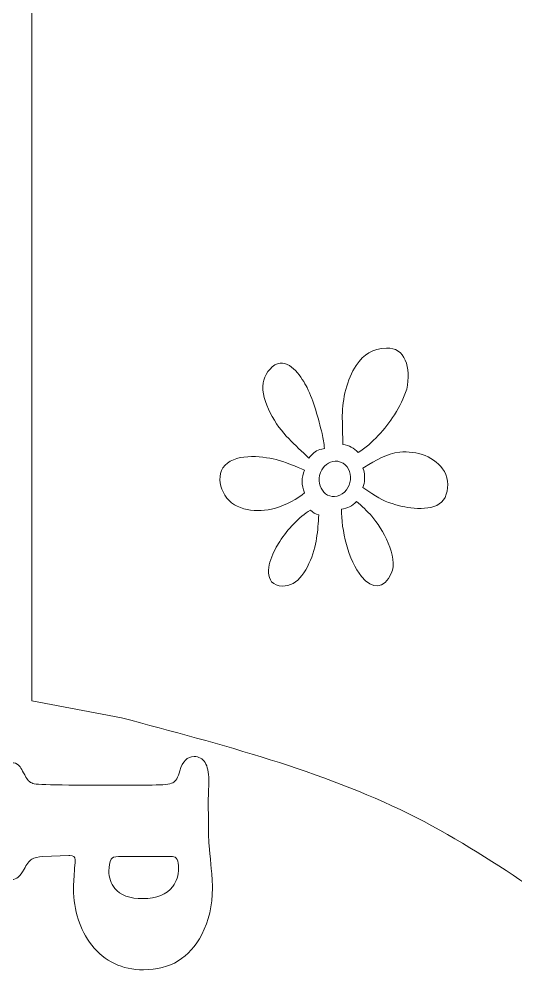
# Model space of a CAD drawing. Header units: centimetres. Extents: x -59 to 59, y -29 to 29.
# Drawn here: x 23.92 to 29.46, y 7.28 to 17.89 of the extents above; entities that cross this region are included whole.
import ezdxf

# ---------------------------------------------------------------- set-up
doc = ezdxf.new("R2010")
doc.units = ezdxf.units.CM
doc.header["$MEASUREMENT"] = 0
doc.layers.add('Camada 1', color=7, linetype='Continuous')

msp = doc.modelspace()

# ---------------------------------------------------------------- linework, layer by layer
at = {"layer": 'Camada 1', "color": 250, "lineweight": 9}
for points, knots in [([(44.87208, 9.04651), (45.82819, 9.51826), (46.94647, 9.81469), (48.06476, 10.11115), (48.06476, 10.11115), (48.06476, 10.11115), (49.06475, 10.30105), (49.06475, 10.30105), (49.06475, 10.30105), (49.06475, 10.30105), (49.06475, 29.10275), (49.06475, 29.10275), (49.06475, 29.10275), (49.06475, 29.10275), (24.06474, 29.10275), (24.06474, 29.10275), (24.06474, 29.10275), (24.06474, 29.10275), (24.06474, 10.30105), (24.06474, 10.30105), (24.06474, 10.30105), (24.06474, 10.30105), (25.06473, 10.11115), (25.06473, 10.11115), (25.06473, 10.11115), (26.18302, 9.81469), (27.3013, 9.51826), (28.25741, 9.04651), (28.25741, 9.04651), (29.21352, 8.57475), (30.00745, 7.92769), (30.71826, 7.49258), (30.71826, 7.49258), (31.42908, 7.05747), (32.0568, 6.83431), (32.71904, 6.79156), (32.71904, 6.79156), (33.38125, 6.74882), (34.07798, 6.88647), (34.72469, 7.13647), (34.72469, 7.13647), (35.37139, 7.38647), (35.96807, 7.74882), (36.56474, 8.11115), (36.56474, 8.11115), (37.16141, 7.74882), (37.7581, 7.38647), (38.4048, 7.13647), (38.4048, 7.13647), (39.05151, 6.88647), (39.74824, 6.74882), (40.41045, 6.79156), (40.41045, 6.79156), (41.0727, 6.83431), (41.70041, 7.05747), (42.41123, 7.49258), (42.41123, 7.49258), (43.12204, 7.92769), (43.91598, 8.57475), (44.87208, 9.04651)], [0, 0, 0, 0, 0.0625, 0.0625, 0.0625, 0.0625, 0.125, 0.125, 0.125, 0.125, 0.1875, 0.1875, 0.1875, 0.1875, 0.25, 0.25, 0.25, 0.25, 0.3125, 0.3125, 0.3125, 0.3125, 0.375, 0.375, 0.375, 0.375, 0.4375, 0.4375, 0.4375, 0.4375, 0.5, 0.5, 0.5, 0.5, 0.5625, 0.5625, 0.5625, 0.5625, 0.625, 0.625, 0.625, 0.625, 0.6875, 0.6875, 0.6875, 0.6875, 0.75, 0.75, 0.75, 0.75, 0.8125, 0.8125, 0.8125, 0.8125, 0.875, 0.875, 0.875, 0.875, 1, 1, 1, 1]), ([(24.47941, 9.36335), (24.47941, 9.36335), (25.40721, 9.36335), (25.40721, 9.36335), (25.40721, 9.36335), (25.52701, 9.36335), (25.60347, 9.37117), (25.63539, 9.38804), (25.63539, 9.38804), (25.6679, 9.40429), (25.69439, 9.44884), (25.71426, 9.5217), (25.71426, 9.5217), (25.74436, 9.62765), (25.79735, 9.68064), (25.8726, 9.68064), (25.8726, 9.68064), (25.92559, 9.68064), (25.96652, 9.65836), (25.99482, 9.61381), (25.99482, 9.61381), (26.02251, 9.56866), (26.03696, 9.50423), (26.03696, 9.41934), (26.03696, 9.41934), (26.03696, 9.39104), (26.03516, 9.32121), (26.03154, 9.20982), (26.03154, 9.20982), (26.03154, 9.20982), (26.03154, 9.10385), (26.03154, 9.10385), (26.03154, 9.10385), (26.03275, 8.90878), (26.03396, 8.79439), (26.03577, 8.76067), (26.03577, 8.76067), (26.03757, 8.72696), (26.0478, 8.60775), (26.06707, 8.40185), (26.06707, 8.40185), (26.0737, 8.33381), (26.07731, 8.27119), (26.07731, 8.2146), (26.07731, 8.2146), (26.07731, 8.02193), (26.03817, 7.85034), (25.9593, 7.69983), (25.9593, 7.69983), (25.82264, 7.43733), (25.60649, 7.30667), (25.31027, 7.30667), (25.31027, 7.30667), (25.07004, 7.30667), (24.87799, 7.39819), (24.73349, 7.58183), (24.73349, 7.58183), (24.59803, 7.75461), (24.53058, 7.96353), (24.53058, 8.20978), (24.53058, 8.20978), (24.53058, 8.2718), (24.53481, 8.34826), (24.54263, 8.43857), (24.54263, 8.43857), (24.54624, 8.48674), (24.54805, 8.51683), (24.54805, 8.52888), (24.54805, 8.52888), (24.54805, 8.5626), (24.52878, 8.58005), (24.48965, 8.58005), (24.48965, 8.58005), (24.48965, 8.58005), (24.47941, 8.58005), (24.47941, 8.58005), (24.47941, 8.58005), (24.47941, 8.58005), (24.18982, 8.56741), (24.18982, 8.56741), (24.18982, 8.56741), (24.13383, 8.565), (24.09167, 8.55476), (24.06398, 8.5367), (24.06398, 8.5367), (24.03629, 8.51864), (24.00799, 8.48132), (23.97849, 8.42472), (23.97849, 8.42472), (23.93755, 8.34826), (23.89239, 8.31033), (23.84422, 8.31033), (23.84422, 8.31033), (23.77017, 8.31033), (23.71298, 8.36632), (23.67325, 8.47951), (23.67325, 8.47951), (23.63351, 8.5921), (23.61303, 8.75225), (23.61303, 8.95935), (23.61303, 8.95935), (23.61303, 9.39405), (23.6877, 9.61201), (23.83761, 9.61201), (23.83761, 9.61201), (23.87253, 9.61201), (23.89962, 9.60236), (23.91828, 9.58371), (23.91828, 9.58371), (23.93695, 9.56443), (23.96405, 9.52049), (23.99956, 9.45125), (23.99956, 9.45125), (24.02184, 9.4091), (24.05315, 9.38442), (24.09288, 9.3772), (24.09288, 9.3772), (24.13322, 9.36998), (24.26207, 9.36515), (24.47941, 9.36335)], [0, 0, 0, 0, 0.03225806, 0.03225806, 0.03225806, 0.03225806, 0.06451613, 0.06451613, 0.06451613, 0.06451613, 0.09677419, 0.09677419, 0.09677419, 0.09677419, 0.12903226, 0.12903226, 0.12903226, 0.12903226, 0.16129032, 0.16129032, 0.16129032, 0.16129032, 0.19354839, 0.19354839, 0.19354839, 0.19354839, 0.22580645, 0.22580645, 0.22580645, 0.22580645, 0.25806452, 0.25806452, 0.25806452, 0.25806452, 0.29032258, 0.29032258, 0.29032258, 0.29032258, 0.32258065, 0.32258065, 0.32258065, 0.32258065, 0.35483871, 0.35483871, 0.35483871, 0.35483871, 0.38709677, 0.38709677, 0.38709677, 0.38709677, 0.41935484, 0.41935484, 0.41935484, 0.41935484, 0.4516129, 0.4516129, 0.4516129, 0.4516129, 0.48387097, 0.48387097, 0.48387097, 0.48387097, 0.51612903, 0.51612903, 0.51612903, 0.51612903, 0.5483871, 0.5483871, 0.5483871, 0.5483871, 0.58064516, 0.58064516, 0.58064516, 0.58064516, 0.61290323, 0.61290323, 0.61290323, 0.61290323, 0.64516129, 0.64516129, 0.64516129, 0.64516129, 0.67741935, 0.67741935, 0.67741935, 0.67741935, 0.70967742, 0.70967742, 0.70967742, 0.70967742, 0.74193548, 0.74193548, 0.74193548, 0.74193548, 0.77419355, 0.77419355, 0.77419355, 0.77419355, 0.80645161, 0.80645161, 0.80645161, 0.80645161, 0.83870968, 0.83870968, 0.83870968, 0.83870968, 0.87096774, 0.87096774, 0.87096774, 0.87096774, 0.90322581, 0.90322581, 0.90322581, 0.90322581, 0.93548387, 0.93548387, 0.93548387, 0.93548387, 1, 1, 1, 1]), ([(25.63118, 8.56741), (25.63118, 8.56741), (25.03152, 8.56741), (25.03152, 8.56741), (25.03152, 8.56741), (24.98575, 8.56741), (24.95806, 8.55778), (24.94843, 8.53731), (24.94843, 8.53731), (24.93217, 8.50359), (24.92374, 8.46084), (24.92374, 8.40907), (24.92374, 8.40907), (24.92374, 8.3314), (24.94541, 8.26577), (24.98936, 8.21279), (24.98936, 8.21279), (25.05138, 8.13633), (25.15614, 8.0984), (25.30304, 8.0984), (25.30304, 8.0984), (25.45597, 8.0984), (25.56675, 8.14295), (25.63479, 8.23266), (25.63479, 8.23266), (25.67814, 8.28865), (25.69981, 8.35729), (25.69981, 8.43676), (25.69981, 8.43676), (25.69981, 8.52406), (25.67693, 8.56741), (25.63118, 8.56741)], [0, 0, 0, 0, 0.11111111, 0.11111111, 0.11111111, 0.11111111, 0.22222222, 0.22222222, 0.22222222, 0.22222222, 0.33333333, 0.33333333, 0.33333333, 0.33333333, 0.44444444, 0.44444444, 0.44444444, 0.44444444, 0.55555556, 0.55555556, 0.55555556, 0.55555556, 0.66666667, 0.66666667, 0.66666667, 0.66666667, 0.77777778, 0.77777778, 0.77777778, 0.77777778, 1, 1, 1, 1])]:
    msp.add_open_spline(points, degree=3, knots=knots, dxfattribs=at)
at = {"layer": 'Camada 1', "color": 1, "lineweight": 9}
for points, knots in [([(28.24262, 13.77135), (28.28881, 14.00713), (28.22567, 14.23872), (28.01453, 14.22724), (28.01453, 14.22724), (27.85907, 14.21878), (27.76448, 14.16362), (27.67826, 14.03381), (27.67826, 14.03381), (27.57408, 13.87696), (27.52493, 13.66159), (27.52413, 13.47522), (27.52413, 13.47522), (27.52377, 13.39124), (27.52748, 13.28872), (27.52973, 13.20311), (27.52973, 13.20311), (27.52973, 13.20311), (27.53109, 13.15547), (27.53109, 13.15547), (27.53109, 13.15547), (27.60204, 13.14355), (27.65103, 13.1168), (27.69913, 13.06447), (27.69913, 13.06447), (27.86494, 13.16873), (27.99901, 13.32193), (28.10409, 13.48586), (28.10409, 13.48586), (28.16431, 13.5798), (28.20726, 13.66583), (28.24262, 13.77135)], [0, 0, 0, 0, 0.11111111, 0.11111111, 0.11111111, 0.11111111, 0.22222222, 0.22222222, 0.22222222, 0.22222222, 0.33333333, 0.33333333, 0.33333333, 0.33333333, 0.44444444, 0.44444444, 0.44444444, 0.44444444, 0.55555556, 0.55555556, 0.55555556, 0.55555556, 0.66666667, 0.66666667, 0.66666667, 0.66666667, 0.77777778, 0.77777778, 0.77777778, 0.77777778, 1, 1, 1, 1]), ([(27.15107, 13.00307), (27.07937, 13.07133), (26.9954, 13.14942), (26.92664, 13.21934), (26.92664, 13.21934), (26.78623, 13.3621), (26.61208, 13.63329), (26.64276, 13.84034), (26.64276, 13.84034), (26.65413, 13.91707), (26.71982, 14.02665), (26.80302, 14.05267), (26.80302, 14.05267), (26.95152, 14.0991), (27.07886, 13.89092), (27.13087, 13.78766), (27.13087, 13.78766), (27.20718, 13.63617), (27.25864, 13.44052), (27.29781, 13.27629), (27.29781, 13.27629), (27.31343, 13.21078), (27.31964, 13.1755), (27.3247, 13.10845), (27.3247, 13.10845), (27.24414, 13.09325), (27.2262, 13.08536), (27.16722, 13.02131), (27.16722, 13.02131), (27.16722, 13.02131), (27.15107, 13.00307), (27.15107, 13.00307)], [0, 0, 0, 0, 0.11111111, 0.11111111, 0.11111111, 0.11111111, 0.22222222, 0.22222222, 0.22222222, 0.22222222, 0.33333333, 0.33333333, 0.33333333, 0.33333333, 0.44444444, 0.44444444, 0.44444444, 0.44444444, 0.55555556, 0.55555556, 0.55555556, 0.55555556, 0.66666667, 0.66666667, 0.66666667, 0.66666667, 0.77777778, 0.77777778, 0.77777778, 0.77777778, 1, 1, 1, 1]), ([(27.10271, 12.86927), (27.02602, 12.90035), (26.86988, 12.96588), (26.78661, 12.98597), (26.78661, 12.98597), (26.62148, 13.02582), (26.30615, 13.06177), (26.19482, 12.89416), (26.19482, 12.89416), (26.14153, 12.81393), (26.15745, 12.70912), (26.19545, 12.62589), (26.19545, 12.62589), (26.28722, 12.42489), (26.53753, 12.39193), (26.7341, 12.43565), (26.7341, 12.43565), (26.84924, 12.46125), (26.98207, 12.52193), (27.07575, 12.5939), (27.07575, 12.5939), (27.07575, 12.5939), (27.10433, 12.61677), (27.10433, 12.61677), (27.10433, 12.61677), (27.0664, 12.70292), (27.06695, 12.78264), (27.10271, 12.86927)], [0, 0, 0, 0, 0.125, 0.125, 0.125, 0.125, 0.25, 0.25, 0.25, 0.25, 0.375, 0.375, 0.375, 0.375, 0.5, 0.5, 0.5, 0.5, 0.625, 0.625, 0.625, 0.625, 0.75, 0.75, 0.75, 0.75, 1, 1, 1, 1]), ([(27.75337, 12.88887), (27.76973, 12.86664), (27.77495, 12.79393), (27.77271, 12.76269), (27.77271, 12.76269), (27.77053, 12.73211), (27.76393, 12.70445), (27.75357, 12.67575), (27.75357, 12.67575), (27.75357, 12.67575), (27.85421, 12.60671), (27.85421, 12.60671), (27.85421, 12.60671), (27.95871, 12.5377), (28.04079, 12.50209), (28.16235, 12.47184), (28.16235, 12.47184), (28.3008, 12.43739), (28.59064, 12.40096), (28.66786, 12.56523), (28.66786, 12.56523), (28.71032, 12.65557), (28.70957, 12.76459), (28.66057, 12.85193), (28.66057, 12.85193), (28.56758, 13.01767), (28.34823, 13.08924), (28.16447, 13.0683), (28.16447, 13.0683), (28.01368, 13.05111), (27.89806, 12.98163), (27.77237, 12.90041), (27.77237, 12.90041), (27.77237, 12.90041), (27.75337, 12.88887), (27.75337, 12.88887)], [0, 0, 0, 0, 0.1, 0.1, 0.1, 0.1, 0.2, 0.2, 0.2, 0.2, 0.3, 0.3, 0.3, 0.3, 0.4, 0.4, 0.4, 0.4, 0.5, 0.5, 0.5, 0.5, 0.6, 0.6, 0.6, 0.6, 0.7, 0.7, 0.7, 0.7, 0.8, 0.8, 0.8, 0.8, 1, 1, 1, 1]), ([(27.47274, 12.96765), (27.65683, 12.93615), (27.66035, 12.66025), (27.49453, 12.58857), (27.49453, 12.58857), (27.33801, 12.52092), (27.2038, 12.71016), (27.29458, 12.87077), (27.29458, 12.87077), (27.33099, 12.93521), (27.39669, 12.97626), (27.47274, 12.96765)], [0, 0, 0, 0, 0.25, 0.25, 0.25, 0.25, 0.5, 0.5, 0.5, 0.5, 1, 1, 1, 1]), ([(27.68124, 12.5187), (27.63341, 12.46916), (27.58238, 12.44263), (27.51386, 12.43424), (27.51386, 12.43424), (27.51335, 12.20372), (27.58896, 11.86609), (27.738, 11.68398), (27.738, 11.68398), (27.85789, 11.53748), (27.99066, 11.54487), (28.06917, 11.71836), (28.06917, 11.71836), (28.15345, 11.90459), (27.9687, 12.21927), (27.85178, 12.35487), (27.85178, 12.35487), (27.8015, 12.41319), (27.7398, 12.46917), (27.68124, 12.5187)], [0, 0, 0, 0, 0.16666667, 0.16666667, 0.16666667, 0.16666667, 0.33333333, 0.33333333, 0.33333333, 0.33333333, 0.5, 0.5, 0.5, 0.5, 0.66666667, 0.66666667, 0.66666667, 0.66666667, 1, 1, 1, 1]), ([(27.26154, 12.37064), (27.25776, 12.2806), (27.25009, 12.1986), (27.23714, 12.10877), (27.23714, 12.10877), (27.21412, 11.94905), (27.12167, 11.68852), (26.97483, 11.60585), (26.97483, 11.60585), (26.9112, 11.57003), (26.79087, 11.56042), (26.737, 11.62637), (26.737, 11.62637), (26.64668, 11.73694), (26.75195, 11.9539), (26.81207, 12.05193), (26.81207, 12.05193), (26.88906, 12.17746), (27.01928, 12.32944), (27.14548, 12.40802), (27.14548, 12.40802), (27.14548, 12.40802), (27.16838, 12.42166), (27.16838, 12.42166), (27.16838, 12.42166), (27.19858, 12.39493), (27.22298, 12.38182), (27.26154, 12.37064)], [0, 0, 0, 0, 0.125, 0.125, 0.125, 0.125, 0.25, 0.25, 0.25, 0.25, 0.375, 0.375, 0.375, 0.375, 0.5, 0.5, 0.5, 0.5, 0.625, 0.625, 0.625, 0.625, 0.75, 0.75, 0.75, 0.75, 1, 1, 1, 1])]:
    msp.add_open_spline(points, degree=3, knots=knots, dxfattribs=at)

doc.saveas('drawing.dxf')
